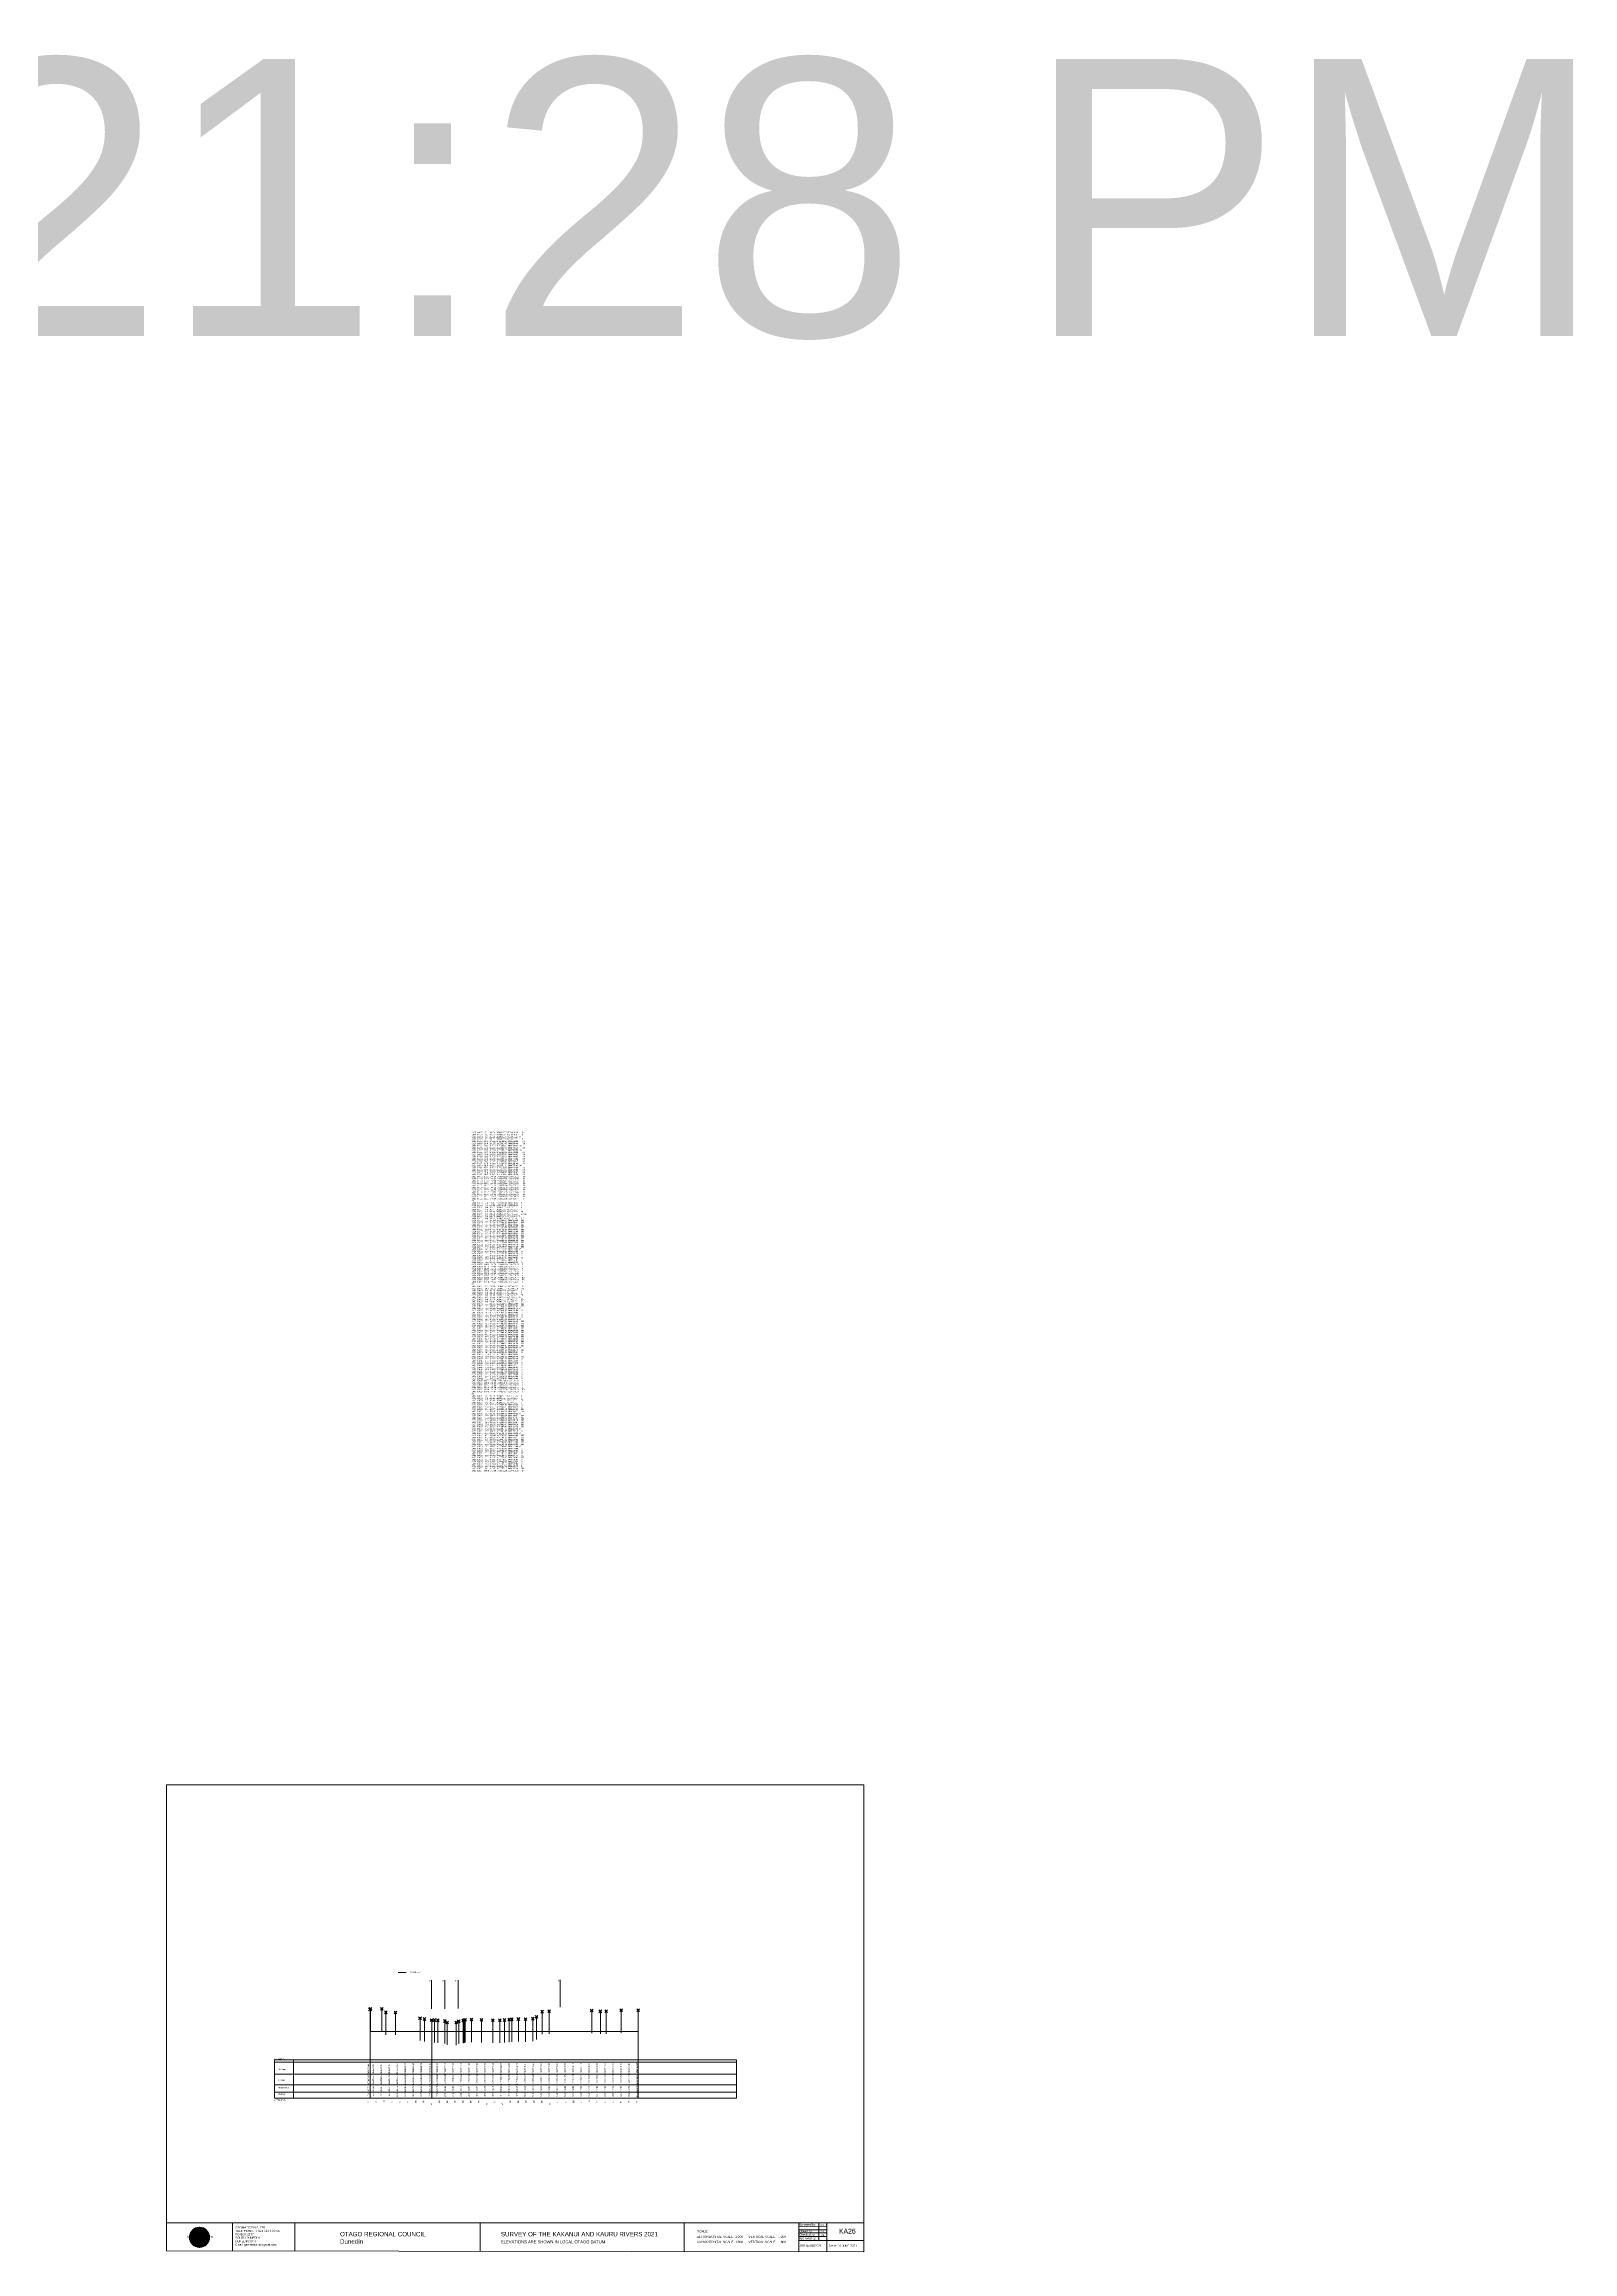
# Model space of a CAD drawing. Header units: millimetres. Extents: x -5342268 to 3537477, y -592557 to 852398.
# Drawn here: x -617830 to -66032, y 55742 to 852398 of the extents above; entities that cross this region are included whole.
import ezdxf

# ---------------------------------------------------------------- set-up
doc = ezdxf.new("R2010")
doc.units = ezdxf.units.MM
doc.header["$PDMODE"] = 35
doc.header["$PDSIZE"] = 500
doc.layers.get('0').update_dxf_attribs({"lineweight": 0})
doc.layers.add('geo', color=7, linetype='Continuous', lineweight=0)
doc.styles.get("Standard").update_dxf_attribs({"font": 'arial.ttf'})

# ---------------------------------------------------------------- blocks, each defined once
blk = doc.blocks.new('Geomatics_Circle_SPT')
at = {"layer": 'geo', "color": 2, "linetype": 'Continuous', "lineweight": 0}
for p, q in [((0, 25.2), (-25.2, 0)), ((-24.7, 4.9), (-4.9, 24.7)), ((-24.7, -4.9), (4.9, 24.7)), ((4.9, -24.7), (-24.7, 4.9)), ((-24.7, 0), (0, -24.7)), ((-9.7, 23.3), (-23.3, 9.6)), ((9.7, 23.3), (-23.3, -9.7)), ((-23.3, 9.7), (9.7, -23.3)), ((-21, 14), (-14, 21)), ((-21, -14), (14, 21)), ((14, -21), (-21, 14)), ((0, 0), (-17.8, 17.8)), ((0, 0), (-17.8, -17.8)), ((-14, 21), (21, -14)), ((21, 14), (-14, -21)), ((23.3, -9.7), (-9.7, 23.3)), ((-9.7, -23.3), (23.3, 9.7)), ((-4.9, 24.7), (24.7, -4.9)), ((24.7, 4.9), (-4.9, -24.7)), ((25.2, 0), (0, 25.2)), ((0, 0), (17.8, 17.8)), ((0, 0), (17.8, -17.8)), ((0, -24.8), (25.2, 0)), ((4.9, 24.7), (24.7, 4.9)), ((23.3, 9.7), (9.7, 23.3)), ((14, 21), (21, 14)), ((17.8, 18.1), (17.8, 18.1)), ((-4.9, -24.7), (-24.7, -4.9)), ((-23.3, -9.7), (-9.7, -23.3)), ((-14, -21), (-21, -14)), ((-17.8, -17.8), (-17.8, -17.8)), ((24.7, -4.9), (4.9, -24.7)), ((4.9, -24.7), (4.9, -24.7)), ((9.7, -23.3), (23.3, -9.7)), ((21, -14), (14, -21)), ((18.1, -17.8), (18.1, -17.8))]:
    blk.add_line(p, q, dxfattribs=at)
at = {"layer": 'geo', "color": 1, "linetype": 'Continuous', "lineweight": 0}
for p, q in [((-25.2, 0), (9.7, 23.3)), ((-25.2, 0), (-9.6, 23.3)), ((-25.2, 0), (23.3, 9.7)), ((-25.2, 0), (-23.3, 9.7)), ((-23.3, -9.7), (-25.2, 0)), ((-9.6, -23.3), (-25.2, 0)), ((9.7, -23.3), (-25.2, 0)), ((-4.9, 24.8), (-24.7, -4.9)), ((4.9, 24.7), (-24.7, 4.9)), ((14, 21), (-24.7, -4.9)), ((-14, 21), (-24.7, 4.9)), ((21, 14), (-24.7, 4.9)), ((-21, 14), (-24.7, -4.9)), ((0, 0), (-24.7, 4.9)), ((-24.7, 4.9), (-21, -14)), ((-24.7, 4.9), (-4.9, -24.7)), ((-24.7, 4.9), (14, -21)), ((-24.7, 4.9), (-24.7, 4.9)), ((0, 0), (-24.7, -4.9)), ((-23.3, 9.7), (0, 25.2)), ((-23.3, -9.6), (0, 25.2)), ((-23.3, -9.6), (17.8, 17.8)), ((-23.3, 9.7), (-17.8, 17.9)), ((-23.3, -9.6), (-17.8, 17.9)), ((-23.3, 9.7), (17.8, 17.8)), ((-17.8, -17.8), (-23.3, 9.7)), ((0, -25.2), (-23.3, 9.7)), ((-23.3, 9.7), (17.8, -17.8)), ((-23.3, 9.7), (25.2, 0)), ((-23.3, 9.4), (-23.3, 9.4)), ((-23.3, -9.7), (25.2, 0)), ((4.9, 24.8), (-21, -14)), ((-4.9, 24.7), (-21, 14)), ((14, 21), (-21, 14)), ((-14, 21), (-21, -14)), ((0, 0), (-21, 14)), ((-21, 14), (-14, -21)), ((-21, 14), (4.9, -24.7)), ((-21, 14), (-21, 14)), ((24.7, 4.9), (-21, 14)), ((0, 0), (-21, -14)), ((-17.9, 17.6), (-17.9, 17.6)), ((-17.8, 17.8), (9.7, 23.3)), ((-17.8, 17.8), (-9.6, 23.3)), ((-17.8, -17.8), (9.7, 23.3)), ((-17.8, -17.8), (-9.7, 23.3)), ((-9.7, -23.3), (-17.8, 17.8)), ((-17.8, 17.8), (9.7, -23.3)), ((-17.8, 17.8), (23.3, -9.6)), ((-17.8, 17.8), (23.3, 9.7)), ((-17.8, -17.8), (23.3, 9.7)), ((4.9, 24.7), (-14, 21)), ((-4.9, 24.7), (-14, -20.9)), ((0, 0), (-14, 21)), ((-14, 21), (-4.9, -24.7)), ((-14, 21), (-14, 21)), ((24.7, -4.9), (-14, 21)), ((21, 14), (-14, 21)), ((-14, -21), (24.7, 4.9)), ((0, 0), (-14, -21)), ((-9.8, 23.1), (-9.8, 23.1)), ((-9.7, 23.3), (0, 25.2)), ((-9.7, 23.3), (0, -25.2)), ((-9.7, -23.3), (0, 25.2)), ((-9.6, 23.3), (17.8, -17.8)), ((-9.6, 23.3), (25.2, 0)), ((-9.6, 23.3), (17.8, 17.8)), ((-9.6, -23.3), (17.8, 17.9)), ((25.2, 0), (-9.6, -23.3)), ((0, 0), (-4.9, 24.7)), ((-4.9, 24.7), (-4.9, 24.7)), ((21, -14), (-4.9, 24.7)), ((24.8, 4.9), (-4.9, 24.7)), ((14, 21), (-4.9, 24.7)), ((-4.9, -24.7), (21, 14)), ((0, 0), (-4.9, -24.7)), ((-0.2, 25.1), (-0.2, 25.1)), ((0, 25.2), (9.7, -23.3)), ((0, 25.2), (23.3, -9.7)), ((0, 25.2), (23.3, 9.7)), ((0, 25.2), (9.7, 23.3)), ((0, 0), (4.9, 24.7)), ((0, -25.2), (9.7, 23.3)), ((0, 0), (14, 21)), ((0, 0), (21, 14)), ((23.3, 9.7), (0, -25.2)), ((0, 0), (24.8, 4.9)), ((0, 0), (4.9, -24.7)), ((0, 0), (14, -21)), ((0, 0), (21, -14)), ((0, 0), (24.8, -4.9)), ((21, 14), (4.9, 24.8)), ((14, -21), (4.9, 24.7)), ((24.7, -4.9), (4.9, 24.7)), ((4.9, 24.7), (4.9, 24.7)), ((4.9, -24.7), (14, 21)), ((4.9, -24.7), (24.7, 4.9)), ((9.4, 23.3), (9.4, 23.3)), ((9.7, 23.3), (17.8, -17.8)), ((9.7, 23.3), (25.2, 0)), ((9.7, 23.3), (17.8, 17.9)), ((17.8, 17.8), (9.7, -23.3)), ((25.2, 0), (9.7, -23.3)), ((21, -14), (14, 21)), ((24.7, 4.9), (14, 21)), ((14, 21), (14, 21)), ((14, -21), (21, 14)), ((17.6, 17.9), (17.6, 17.9)), ((17.8, 17.8), (23.3, -9.7)), ((17.8, 17.8), (23.3, 9.7)), ((23.3, 9.7), (17.8, -17.8)), ((24.7, -4.9), (21, 14)), ((21, 14), (21, 14)), ((21, -14), (24.7, 4.9)), ((23.1, 9.8), (23.1, 9.8)), ((23.3, 9.7), (25.2, 0)), ((25.2, 0), (23.3, -9.6)), ((24.7, 4.9), (24.7, 4.9)), ((25.1, 0.2), (25.1, 0.2)), ((-25.2, 0), (23.3, -9.7)), ((-25.1, -0.2), (-25.1, -0.2)), ((-24.7, -4.9), (-24.7, -4.9)), ((-24.7, -4.9), (-14, -21)), ((-24.7, -4.9), (4.9, -24.7)), ((-24.7, -4.9), (21, -14)), ((-17.8, -17.8), (-23.3, -9.7)), ((0, -25.2), (-23.3, -9.6)), ((17.8, -17.8), (-23.3, -9.6)), ((-23.1, -9.8), (-23.1, -9.8)), ((-21, -14), (24.7, -4.9)), ((-21, -14), (-21, -14)), ((-21, -14), (-4.9, -24.7)), ((-21, -14), (14, -21)), ((23.3, -9.7), (-17.8, -17.8)), ((-9.6, -23.3), (-17.8, -17.8)), ((9.7, -23.3), (-17.8, -17.8)), ((-17.6, -17.9), (-17.6, -17.9)), ((-14, -21), (21, -14)), ((-14, -21), (-14, -21)), ((-14, -21), (4.9, -24.7)), ((17.8, -17.8), (-9.7, -23.3)), ((0, -25.2), (-9.7, -23.3)), ((-9.4, -23.3), (-9.4, -23.3)), ((-4.9, -24.7), (24.7, -4.9)), ((-4.9, -24.7), (14, -21)), ((-4.9, -24.7), (-4.9, -24.7)), ((23.3, -9.6), (0, -25.2)), ((9.7, -23.3), (0, -25.2)), ((0.2, -25.1), (0.2, -25.1)), ((4.9, -24.7), (21, -14)), ((4.9, -24.7), (4.9, -24.7)), ((17.8, -17.8), (9.7, -23.3)), ((9.8, -23.1), (9.8, -23.1)), ((14, -21), (24.7, -4.9)), ((14, -21), (14, -21)), ((23.3, -9.6), (17.8, -17.8)), ((17.9, -17.6), (17.9, -17.6)), ((21, -14), (21, -14)), ((23.3, -9.4), (23.3, -9.4)), ((24.7, -4.9), (24.7, -4.9))]:
    blk.add_line(p, q, dxfattribs=at)
at = {"layer": 'geo', "color": 114, "linetype": 'Continuous', "lineweight": 0}
for p, q in [((17.9, 17.8), (-25.2, 0)), ((-24.7, 4.9), (14, 21)), ((-24.7, -4.9), (21, 14)), ((-14, -21), (-24.7, 4.9)), ((9.7, 23.3), (-23.3, 9.7)), ((0, 0), (-23.3, 9.7)), ((-23.3, 9.7), (-9.7, -23.3)), ((0, 0), (-23.3, -9.7)), ((-4.9, -24.7), (-21, 14)), ((-20.9, 14), (4.9, 24.7)), ((24.8, 4.9), (-20.9, -14)), ((0, 25.2), (-17.8, 17.8)), ((-17.8, 17.8), (0, -25.2)), ((-14, 21), (-4.9, 24.7)), ((4.9, -24.7), (-14, 21)), ((0, 0), (-9.7, 23.3)), ((0, 0), (-9.7, -23.3)), ((-4.9, 24.7), (14, -21)), ((17.8, -17.8), (0, 25.2)), ((0, 0), (9.7, 23.3)), ((0, 0), (23.3, 9.7)), ((0, 0), (9.7, -23.3)), ((0, 0), (23.3, -9.7)), ((4.9, 24.7), (21, -14)), ((23.3, -9.7), (9.7, 23.3)), ((14, 21), (24.7, -4.9)), ((25.2, 0), (17.8, 17.8)), ((21, 14), (24.7, 4.9)), ((-25.2, 0), (-17.8, -17.8)), ((-21, -14), (-24.7, -4.9)), ((-17.8, -17.8), (25.2, 0)), ((24.8, -4.9), (-14, -21)), ((-9.6, -23.3), (23.3, -9.7)), ((21, -14), (-4.9, -24.8)), ((0, -25.2), (17.9, -17.8)), ((14, -21), (4.9, -24.8))]:
    blk.add_line(p, q, dxfattribs=at)
at = {"layer": 'geo', "color": 250, "linetype": 'Continuous', "lineweight": 0}
for p, q in [((0, 0), (-25.2, 0)), ((24.7, 4.9), (-24.7, 4.9)), ((-24.7, 4.9), (-24.7, -4.9)), ((-23.3, 9.7), (23.3, 9.7)), ((-23.3, 9.7), (-23.3, 9.7)), ((-23.3, -9.7), (-23.3, 9.7)), ((21, 14), (-21, 14)), ((-21, 14), (-21, -14)), ((-17.8, 17.8), (17.8, 17.8)), ((-17.8, -17.8), (-17.8, 17.8)), ((-14, 21), (-14, 21)), ((14, 21), (-14, 21)), ((-14, 20.9), (-14, -21)), ((-9.7, 23.3), (9.7, 23.3)), ((-9.7, -23.3), (-9.7, 23.3)), ((-4.9, 24.7), (4.9, 24.7)), ((-4.9, 24.7), (-4.9, -24.7)), ((0, 0), (0, 25.2)), ((0, 0), (0, -25.2)), ((0, 0), (25.2, 0)), ((4.9, 24.7), (4.9, -24.7)), ((9.7, -23.3), (9.7, 23.3)), ((14, 21), (14, -21)), ((17.8, -17.8), (17.8, 17.8)), ((21, 14), (21, 14)), ((21, -14), (21, 14)), ((23.3, 9.7), (23.3, -9.7)), ((24.7, 4.9), (24.7, 4.9)), ((24.7, -4.9), (24.7, 4.9)), ((-24.7, -4.9), (24.7, -4.9)), ((23.3, -9.7), (-23.3, -9.7)), ((-21, -14), (21, -14)), ((17.8, -17.8), (-17.8, -17.8)), ((-14, -21), (14, -21)), ((9.7, -23.3), (-9.7, -23.3)), ((-4.9, -24.7), (4.9, -24.7))]:
    blk.add_line(p, q, dxfattribs=at)
blk = doc.blocks.new('GeomaticsNZ TITLE BLOCK')
at = {"color": 7, "linetype": 'Continuous', "lineweight": 0}
for p, q in [((0, 94.9), (0, 1579.2)), ((0, 1579.2), (2363.4, 1579.2)), ((2363.4, 1579.2), (2364, 94.9)), ((2364, 94.9), (0, 94.9)), ((0, 94.9), (0, 0)), ((15.9, 94.9), (2364, 94.9)), ((224.3, 95.2), (224.3, -0.3)), ((2364, 94.9), (382.6, 94.9)), ((435.8, 95.2), (435.8, -0.7)), ((1063.4, 94.9), (1063.4, -2.4)), ((1755.4, 94.9), (1755.4, -2.6)), ((2143.9, 94.9), (2143.7, -3)), ((2143.9, 81.9), (2238.6, 81.7)), ((2211.5, 94.9), (2211.5, 36.1)), ((2238.6, 94.8), (2238.6, -3.2)), ((2364, -3.5), (2364, 94.9)), ((0, 0), (2364, -3.5)), ((2143.6, 60.4), (2238.6, 60.4)), ((2143.8, 48.6), (2238.6, 48.6)), ((2143.8, 35.4), (2364, 35.3)), ((2143.9, 71), (2238.6, 71))]:
    blk.add_line(p, q, dxfattribs=at)
at = {"color": 7, "linetype": 'Continuous', "lineweight": 0, "xscale": 1.36, "yscale": 1.36, "zscale": 1.36}
blk.add_blockref('Geomatics_Circle_SPT', (112.4, 45.7), dxfattribs=at)
at = {"color": 7, "linetype": 'Continuous', "lineweight": 0}
for s, p in [('PK&RR', (2213.2, 84.8)), ('ST', (2220.3, 63.6)), ('PK', (2220.4, 50.6))]:
    blk.add_text(s, height=5, dxfattribs=at).set_placement(p)
at = {"color": 7, "linetype": 'Continuous', "lineweight": 0, "attachment_point": 1}
for s, width, heights, insert, char_height in [('{\\C256;GEOMATICS N.Z. LTD                   \\PTELEPHONE:  M 021 023 6 00 55;\\PPO BOX 2177\\PSOUTH DUNEDIN\\PDUNEDIN 9044\\PEmail: geomaticsnz@gmail.com}', 3535.727, [94.7], (234, 82.7), 7), ('{\\C256;Surveyed by:}', 3535.727, [0], (2144.7, 92.4), 7), ('{\\C256;Geomatics N.Z. LTD                   }', 125.079, [15.8], (68.8, 49.9), 7), ('{\\C256;OTAGO REGIONAL COUNCIL\\PDunedin}', 3535.727, [0], (588.6, 64), 15), ('{\\C256;SURVEY OF THE KAKANUI AND KAURU RIVERS 2021}', 3535.727, [0], (1133.8, 64), 15), ('{\\C256;ELEVATIONS ARE SHOWN IN LOCAL OTAGO DATUM}', 3535.727, [0], (1134.1, 35.4), 10), ('{\\C256;Approved by:}', 3535.727, [0], (2144.7, 45.9), 7), ('{\\C256;Checked by:}', 3535.727, [0], (2144.7, 58.6), 7), ('{\\C256;JOB No 0032021}', 3535.727, [0], (2145.3, 20.8), 7), ('{\\C256;Drawn by:}', 3535.727, [0], (2145.8, 70.4), 7), ('{\\C256;Drawn:16-JUNE-2021}', 3535.727, [0], (2244.7, 20.7), 7)]:
    blk.add_mtext_dynamic_manual_height_columns(s, width=width, gutter_width=159, heights=heights, dxfattribs=dict(at, insert=insert, char_height=char_height))
blk = doc.blocks.new('A$Cb97534b7')
at = {"color": 5, "linetype": 'Continuous', "lineweight": 0}
blk.add_text('Monday, 2 August 2021 2:21:28 PM', height=100000, dxfattribs=at).set_placement((0, 29400))

msp = doc.modelspace()

# ---------------------------------------------------------------- linework, layer by layer
at = {"color": 1, "lineweight": 0}
msp.add_line((-490009, 156500), (-487103, 156500), dxfattribs=at)
at = {"color": 7, "lineweight": 0}
for p, q in [((-478064, 143410), (-478064, 153769)), ((-473225, 143414), (-473225, 153766)), ((-468361, 143556), (-468361, 153766)), ((-431563, 143988), (-431563, 153901)), ((-534709, 125000), (-534709, 124453)), ((-527806, 125000), (-527806, 111176)), ((-367944, 125000), (-367944, 111176))]:
    msp.add_line(p, q, dxfattribs=at)
for p, q in [((-500023, 143437), (-500023, 135295)), ((-495928, 143407), (-495928, 135265)), ((-500200, 143247), (-500200, 111176)), ((-494455, 142167), (-494455, 134025)), ((-491016, 142137), (-491016, 133995)), ((-482151, 140106), (-482151, 131964)), ((-480550, 139756), (-480550, 131614)), ((-476929, 139396), (-476929, 131254)), ((-475740, 139276), (-475740, 131134)), ((-473166, 139056), (-473166, 130914)), ((-472324, 138536), (-472324, 130394)), ((-469096, 138466), (-469096, 130324)), ((-468196, 138916), (-468196, 130774)), ((-466539, 139216), (-466539, 131074)), ((-466234, 139346), (-466234, 131204)), ((-465872, 139446), (-465872, 131304)), ((-463540, 139596), (-463540, 131454)), ((-459983, 139436), (-459983, 131294)), ((-455881, 139366), (-455881, 131224)), ((-453307, 139336), (-453307, 131194)), ((-451663, 139416), (-451663, 131274)), ((-449968, 139546), (-449968, 131404)), ((-448977, 139646), (-448977, 131504)), ((-446663, 139766), (-446663, 131624)), ((-444047, 139686), (-444047, 131544)), ((-441439, 139876), (-441439, 131734)), ((-440104, 140546), (-440104, 132404)), ((-438072, 142416), (-438072, 134274)), ((-435550, 142596), (-435550, 134454)), ((-420182, 142795), (-420182, 134653)), ((-417065, 142535), (-417065, 134393)), ((-414958, 142615), (-414958, 134473)), ((-409542, 142945), (-409542, 134803)), ((-403382, 142955), (-403382, 111176)), ((-500200, 135295), (-403382, 135295))]:
    msp.add_line(p, q)
at = {"lineweight": 0}
for p, q in [((-534709, 125000), (-367944, 125000)), ((-534709, 124154), (-367944, 124154)), ((-534709, 119828), (-367944, 119828)), ((-534709, 115970), (-367944, 115970)), ((-534709, 113366), (-367944, 113366)), ((-534709, 111176), (-367944, 111176))]:
    msp.add_line(p, q, dxfattribs=at)
at = {"color": 7, "lineweight": 0, "transparency": 33554687}
msp.add_line((-534709, 124453), (-534709, 111303), dxfattribs=at)
msp.add_lwpolyline([(-477943, 139356), (-477943, 111176)])
for p in [(-500200, 143247), (-500023, 143437), (-495928, 143407), (-409542, 142945), (-403382, 142955), (-494455, 142167), (-491016, 142137), (-482151, 140106), (-480550, 139756), (-477943, 139356), (-476929, 139396), (-475740, 139276), (-473166, 139056), (-472324, 138536), (-469096, 138466), (-468196, 138916), (-466539, 139216), (-466234, 139346), (-465872, 139446), (-463540, 139596), (-459983, 139436), (-455881, 139366), (-453307, 139336), (-451663, 139416), (-449968, 139546), (-448977, 139646), (-446663, 139766), (-444047, 139686), (-441439, 139876), (-440104, 140546), (-438072, 142416), (-435550, 142596), (-420182, 142795), (-417065, 142535), (-414958, 142615)]:
    msp.add_point(p)

# ---------------------------------------------------------------- block references
msp.add_blockref('A$Cb97534b7', (-2283220, 717675))
at = {"color": 7, "lineweight": 0, "xscale": 106.5053773992074, "yscale": 106.5053773992074, "zscale": 106.5053773992074}
msp.add_blockref('GeomaticsNZ TITLE BLOCK', (-573718, 56120), dxfattribs=at)

# ---------------------------------------------------------------- texts
at = {"color": 40, "true_color": 0xf8d731}
for s, p in [('KA23  14079    3.1   146.04  1428364.67  5004814.84        SH', (-463605, 459424)), ('KA23  14080    3.5   146.13  1428364.67  5004814.48        SH', (-463605, 458628)), ('KA23  14081    6.6   142.20  1428364.06  5004811.42   W', (-463605, 457837)), ('KA23  14082    7.1   142.04  1428363.60  5004811.01        SH', (-463605, 457041)), ('KA23  14083   12.0   141.65  1428362.50  5004806.22        SH', (-463605, 456244)), ('KA23  14084   14.8   141.53  1428361.93  5004803.48        SH', (-463605, 455448)), ('KA23  14085   20.2   142.13  1428360.55  5004798.27   W', (-463605, 454657)), ('KA23  14086   22.0   142.65  1428360.29  5004796.43        SH', (-463605, 453861)), ('KA23  14087   25.0   142.54  1428359.46  5004793.56   W', (-463605, 453070)), ('KA23  14088   29.3   142.33  1428358.86  5004789.29        SH', (-463605, 452274)), ('KA23  14089   33.9   142.32  1428357.56  5004784.92        SH', (-463605, 451477)), ('KA23  14090   38.5   142.33  1428356.56  5004780.37        SH', (-463605, 450681)), ('KA23  14091   44.1   142.36  1428355.42  5004774.94        SH', (-463605, 449884)), ('KA23  14092   50.7   142.36  1428354.08  5004768.47        SH', (-463605, 449088)), ('KA23  14093   57.8   142.55  1428352.36  5004761.59        SH', (-463605, 448291)), ('KA23  14094   61.8   142.71  1428351.31  5004757.66   W', (-463605, 447501)), ('KA23  14095   72.4   143.10  1428348.86  5004747.34        SH', (-463605, 446704)), ('KA23  14096   80.9   143.55  1428347.09  5004739.08        SH', (-463605, 445908)), ('KA23  14097   91.6   143.67  1428344.57  5004728.62        SH', (-463605, 445111)), ('KA23  14098   95.1   144.21  1428343.87  5004725.24        SH', (-463605, 444315)), ('KA23  14099  102.5   144.28  1428341.69  5004718.12        SH', (-463605, 443518)), ('KA23  14100  117.4   146.31  1428337.01  5004703.95        SH', (-463605, 442722)), ('KA23  14101  117.8   142.80  1428339.17  5004703.02        SH', (-463605, 441925)), ('KA23  14102  129.0   143.98  1428330.83  5004693.56        SH', (-463605, 441129)), ('KA23  14103  141.5   144.41  1428330.06  5004680.84        SH', (-463605, 440332)), ('KA23  14104  150.5   144.25  1428331.93  5004671.16        SH', (-463605, 439536)), ('KA23  14105  155.9   143.76  1428333.35  5004665.27        SH', (-463605, 438739)), ('KA23  14106  163.3   143.51  1428327.75  5004658.98        SH', (-463605, 437942)), ('31', (-463584, 434769)), ('KA23  14107  167.6   143.45  1428325.76  5004654.98        SH', (-463605, 437146)), ('KA23  14108  176.2   143.47  1428326.25  5004646.03        SH', (-463605, 436349)), ('KA23  14109  183.9   145.99  1428323.81  5004638.77        F', (-463605, 435559)), ('KA24  13120    -7.4  146.24  1428509.08  5004726.38      V', (-463605, 433978)), ('KA24  13119    -3.2  143.36  1428504.91  5004722.23      V', (-463605, 433188)), ('KA24  13118     0.9  143.84  1428506.35  5004718.53      V', (-463605, 432397)), ('KA24  13117     4.9  143.77  1428503.80  5004715.37      V', (-463605, 431607)), ('KA24  13116     7.7  142.95  1428502.23  5004713.09      TB', (-463605, 430817)), ('KA24  13114     8.0  141.29  1428501.86  5004712.93      BD/BB', (-463605, 430020)), ('KA24  13115     8.1  142.00  1428502.08  5004712.68  W', (-463605, 429230)), ('KA24  13113     8.6  141.02  1428501.46  5004712.43      BD', (-463605, 428439)), ('KA24  13112    10.3  141.04  1428500.68  5004710.90      BD', (-463605, 427649)), ('KA24  13111    13.1  141.82  1428498.95  5004708.71      BD', (-463605, 426859)), ('KA24  13110    18.1  141.85  1428496.31  5004704.52      BD', (-463605, 426068)), ('KA24  13109    24.1  141.63  1428492.89  5004699.52      BD', (-463605, 425278)), ('KA24  13108    28.4  141.57  1428490.38  5004696.00      BD', (-463605, 424487)), ('KA24  13107    33.3  141.67  1428487.59  5004692.08      BD', (-463605, 423697)), ('KA24  13106    36.2  141.71  1428486.04  5004689.57      BD', (-463605, 422907)), ('KA24  13105    39.6  141.66  1428484.01  5004686.82      BD', (-463605, 422116)), ('KA24  13104    44.6  141.62  1428481.20  5004682.74      BD', (-463605, 421326)), ('KA24  13103    46.5  141.71  1428480.13  5004681.08      BD', (-463605, 420535)), ('KA24  13102    50.2  141.79  1428477.84  5004678.26      BD', (-463605, 419745)), ('KA24  13101    53.5  141.87  1428476.05  5004675.48      BD', (-463605, 418955)), ('KA24  13100    57.5  142.01  1428473.66  5004672.18      BD', (-463605, 418164)), ('KA24  13099    59.1  142.09  1428472.62  5004670.96  W', (-463605, 417374)), ('KA24  13098    60.2  142.18  1428472.08  5004670.02      S', (-463605, 416577)), ('KA24  13097    63.5  142.23  1428470.37  5004667.23      S', (-463605, 415781)), ('KA24  13096    72.9  142.43  1428465.18  5004659.34      S', (-463605, 414984)), ('KA24  13095    78.5  142.41  1428461.71  5004655.03      S', (-463605, 414188)), ('KA24  13094    87.3  142.27  1428456.55  5004647.81      S', (-463605, 413391)), ('KA24  13093    98.8  141.90  1428450.17  5004638.29      S', (-463605, 412595)), ('KA24  13092   106.1  141.73  1428446.69  5004631.81      S', (-463605, 411798)), ('KA24  13091   111.1  142.11  1428443.85  5004627.74      V', (-463605, 411008)), ('KA24  13090   114.7  142.43  1428441.83  5004624.74      V', (-463605, 410217)), ('KA24  13089   119.6  142.85  1428439.17  5004620.55      V', (-463605, 409427)), ('KA24  13088   123.1  142.98  1428436.13  5004618.40      V', (-463605, 408637)), ('KA24  13087   125.7  142.74  1428434.24  5004616.62      V', (-463605, 407846)), ('KA24  13086   139.3  144.29  1428427.41  5004604.77      BB', (-463605, 407056)), ('KA24  13085   143.2  145.72  1428425.18  5004601.53      TB', (-463605, 406265)), ('37', (-463584, 404685)), ('KA24  13084   145.8  145.87  1428423.65  5004599.52      F', (-463605, 405475)), ('KA25  13083   -24.3  143.95  1428631.77  5004653.83      TB', (-463605, 403894)), ('KA25  13082   -20.3  142.10  1428630.17  5004650.14      BB', (-463605, 403104)), ('KA25  13081     0.7  141.66  1428619.52  5004632.15      V', (-463605, 402313)), ('KA25  13080     3.8  141.38  1428617.73  5004629.52      V', (-463605, 401523)), ('KA25  13078     5.3  141.45  1428617.16  5004628.07      TB', (-463605, 400733)), ('KA25  13077     6.3  140.58  1428616.70  5004627.18  W', (-463605, 399942)), ('KA25  13079     6.8  140.06  1428616.19  5004626.95      BB', (-463605, 399152)), ('KA25  13076     8.8  139.44  1428615.28  5004625.11      BD', (-463605, 398361)), ('KA25  13075    10.1  139.61  1428614.53  5004624.09      BD', (-463605, 397571)), ('KA25  13074    12.0  139.88  1428613.28  5004622.62      BD', (-463605, 396781)), ('KA25  13073    12.6  140.62  1428613.43  5004621.79  W', (-463605, 395990)), ('KA25  13072    12.9  140.78  1428613.33  5004621.50      S', (-463605, 395194)), ('KA25  13071    14.0  141.19  1428612.78  5004620.66      S', (-463605, 394397)), ('KA25  13070    18.9  141.14  1428610.60  5004616.25      S', (-463605, 393601)), ('KA25  13069    24.4  140.93  1428608.37  5004611.17      S', (-463605, 392804)), ('KA25  13068    26.0  140.89  1428607.66  5004609.76  W', (-463605, 392014)), ('KA25  13067    27.0  140.77  1428606.59  5004609.15      BD', (-463605, 391223)), ('KA25  13066    29.0  140.80  1428605.89  5004607.27      BD', (-463605, 390433)), ('KA25  13065    34.6  140.33  1428603.47  5004602.21      BD', (-463605, 389643)), ('KA25  13064    38.3  140.48  1428600.97  5004599.31      BD', (-463605, 388852)), ('KA25  13063    42.1  140.51  1428599.30  5004595.92      BD', (-463605, 388062)), ('KA25  13062    43.6  140.21  1428599.15  5004594.35      BD', (-463605, 387271)), ('KA25  13061    44.9  140.23  1428598.32  5004593.26      BD', (-463605, 386481)), ('KA25  13060    47.3  140.31  1428597.29  5004591.08      BD', (-463605, 385691)), ('KA25  13059    49.3  140.45  1428596.20  5004589.39      BD', (-463605, 384900)), ('KA25  13058    50.3  140.44  1428595.49  5004588.69      BD', (-463605, 384110)), ('KA25  13057    52.0  140.41  1428594.55  5004587.28      BD', (-463605, 383319)), ('KA25  13056    52.6  140.48  1428594.50  5004586.55      BD', (-463605, 382529)), ('KA25  13055    53.2  140.60  1428594.33  5004586.02  W', (-463605, 381739)), ('KA25  13054    54.0  140.69  1428593.74  5004585.45      BB', (-463605, 380948)), ('KA25  13053    54.6  140.94  1428593.19  5004585.01      S', (-463605, 380152)), ('KA25  13052    55.4  141.51  1428592.57  5004584.50      S', (-463605, 379355)), ('KA25  13051    56.4  142.66  1428592.32  5004583.49      TB', (-463605, 378565)), ('KA25  13050    58.0  142.70  1428591.40  5004582.19      S', (-463605, 377768)), ('KA25  13049    62.0  142.83  1428590.20  5004578.22      S', (-463605, 376972)), ('KA25  13048    65.8  142.95  1428588.65  5004574.75      V', (-463605, 376181)), ('KA25  13047    68.9  143.15  1428585.98  5004572.71      V', (-463605, 375391)), ('KA25  13046    73.4  143.11  1428583.95  5004568.63      V', (-463605, 374601)), ('KA25  13045    77.4  143.07  1428582.04  5004565.18      V', (-463605, 373810)), ('KA25  13044    81.8  142.86  1428581.23  5004560.64      V', (-463605, 373020)), ('KA25  13043    83.6  142.69  1428580.51  5004558.88      V', (-463605, 372229)), ('KA25  13042    89.2  142.75  1428576.23  5004554.86      V', (-463605, 371439)), ('KA25  13041    95.1  142.23  1428574.59  5004549.06      V', (-463605, 370649)), ('KA25  13040   101.4  142.09  1428571.13  5004543.73      V', (-463605, 369858)), ('KA25  13039   106.6  141.82  1428568.71  5004539.15      V', (-463605, 369068)), ('KA25  13038   110.4  141.66  1428566.63  5004535.97      V', (-463605, 368278)), ('KA25  13037   111.9  141.35  1428565.66  5004534.77      V', (-463605, 367487)), ('KA25  13035   115.9  141.49  1428565.06  5004530.60      BB', (-463605, 366697)), ('49', (-463565, 365116)), ('KA25  13036   122.3  144.64  1428561.37  5004525.31      TB', (-463605, 365906)), ('KA26  13033     3.4  143.25  1428832.87  5004478.94      V', (-463605, 364326)), ('KA26  13032     3.6  143.44  1428827.67  5004474.33      V', (-463605, 363535)), ('KA26  13031     7.7  143.41  1428824.06  5004472.21      TB', (-463605, 362745)), ('KA26  13030     9.2  142.17  1428823.32  5004470.81      V', (-463605, 361954)), ('KA26  13034    12.6  142.14  1428820.10  5004469.30      V', (-463605, 361164)), ('KA26  13029    21.5  140.11  1428813.21  5004463.72      V', (-463605, 360374)), ('KA26  13028    23.1  139.76  1428812.44  5004462.13      BB', (-463605, 359583)), ('KA26  13027    25.7  139.36  1428810.23  5004460.71      SH', (-463605, 358787)), ('KA26  13026    26.7  139.40  1428809.37  5004460.16  W', (-463605, 357996)), ('KA26  13025    27.9  139.28  1428808.53  5004459.31      BD', (-463605, 357206)), ('KA26  13024    30.4  139.06  1428806.35  5004457.91      BD', (-463605, 356415)), ('KA26  13023    31.3  138.54  1428805.64  5004457.45      BD', (-463605, 355625)), ('KA26  13022    34.5  138.47  1428803.63  5004454.81      BD', (-463605, 354835)), ('KA26  13021    35.4  138.92  1428802.90  5004454.28      BD', (-463605, 354044)), ('KA26  13020    37.1  139.22  1428802.00  5004452.78      BD', (-463605, 353254)), ('KA26  13019    37.4  139.35  1428801.77  5004452.58  W', (-463605, 352464)), ('KA26  13018    37.7  139.45  1428801.37  5004452.49      S', (-463605, 351667)), ('KA26  13017    40.1  139.60  1428799.73  5004450.82  W', (-463605, 350877)), ('KA26  13016    43.6  139.44  1428796.56  5004449.06      BD', (-463605, 350086)), ('KA26  13015    47.7  139.37  1428793.18  5004446.71      BD', (-463605, 349296)), ('KA26  13014    50.3  139.34  1428791.22  5004445.04      BD', (-463605, 348505)), ('KA26  13013    51.9  139.42  1428789.98  5004443.96      BD', (-463605, 347715)), ('KA26  13012    53.6  139.55  1428788.74  5004442.80      BD', (-463605, 346925)), ('KA26  13011    54.6  139.65  1428788.05  5004442.08  W', (-463605, 346134)), ('KA26  13010    56.9  139.77  1428785.95  5004440.99      S', (-463605, 345338)), ('KA26  13009    59.6  139.69  1428784.15  5004439.06      S', (-463605, 344541)), ('KA26  13003    62.2  139.88  1428781.40  5004438.31      BB', (-463605, 343751)), ('KA26  13002    63.5  140.55  1428780.41  5004437.41      S', (-463605, 342954)), ('KA26  13000    65.5  142.42  1428778.92  5004436.02      TB', (-463605, 342164)), ('KA26  13001    68.1  142.60  1428776.51  5004435.00      V', (-463605, 341373)), ('KA26  13008    83.4  142.80  1428764.97  5004424.82      V', (-463605, 340583)), ('KA26  13007    86.5  142.54  1428762.49  5004422.93      V', (-463605, 339793)), ('KA26  13006    88.7  142.62  1428761.52  5004420.78      F', (-463605, 339002)), ('KA26  13005    94.1  142.95  1428757.46  5004417.19      SH', (-463605, 338206)), ('KA26  13004   100.2  142.96  1428752.61  5004413.39      SH', (-463605, 337409))]:
    msp.add_text(s, height=500, dxfattribs=at).set_placement(p)
at = {"color": 7, "lineweight": 0, "transparency": 33554687}
for s, height, p in [('Ground Level', 473.07, (-485817, 156500)), ('DATUM 125.00', 473.07, (-534776, 125136)), ('Northing', 473.1, (-533265, 121387)), ('Ground Level', 473.07, (-533316, 114739)), ('Chainage', 473.1, (-533314, 112414)), ('Easting', 473.1, (-533334, 117528)), ('Section KA26', 473.07, (-534776, 110258))]:
    msp.add_text(s, height=height, dxfattribs=at).set_placement(p)
at = {"color": 40, "true_color": 0xf8d731}
for s, p in [('   3.4  143.25  1428832.87  5004478.94', (-500541, 111346)), ('   3.6  143.44  1428827.67  5004474.33', (-498805, 111346)), ('   7.7  143.41  1428824.06  5004472.21', (-495920, 111342)), ('   9.2  142.17  1428823.32  5004470.81', (-493035, 111347)), ('  12.6  142.14  1428820.10  5004469.30', (-490151, 111300)), ('  21.5  140.11  1428813.21  5004463.72', (-487266, 111355)), ('  23.1  139.76  1428812.44  5004462.13', (-484381, 111355)), ('  25.7  139.36  1428810.23  5004460.71', (-481496, 111355)), ('  26.7  139.40  1428809.37  5004460.16', (-478265, 111355)), ('  27.9  139.28  1428808.53  5004459.31', (-475726, 111355)), ('  30.4  139.06  1428806.35  5004457.91', (-472841, 111346)), ('  31.3  138.54  1428805.64  5004457.45', (-469957, 111346)), ('  34.5  138.47  1428803.63  5004454.81', (-467072, 111346)), ('  35.4  138.92  1428802.90  5004454.28', (-464187, 111346)), ('  37.1  139.22  1428802.00  5004452.78', (-461302, 111346)), ('  37.4  139.35  1428801.77  5004452.58', (-458417, 111346)), ('  37.7  139.45  1428801.37  5004452.49', (-455532, 111346)), ('  40.1  139.60  1428799.73  5004450.82', (-452648, 111367)), ('  43.6  139.44  1428796.56  5004449.06', (-449763, 111367)), ('  47.7  139.37  1428793.18  5004446.71', (-446878, 111367)), ('  50.3  139.34  1428791.22  5004445.04', (-443993, 111347)), ('  51.9  139.42  1428789.98  5004443.96', (-441108, 111347)), ('  53.6  139.55  1428788.74  5004442.80', (-438223, 111347)), ('  54.6  139.65  1428788.05  5004442.08', (-435338, 111347)), ('  56.9  139.77  1428785.95  5004440.99', (-432454, 111347)), ('  59.6  139.69  1428784.15  5004439.06', (-429569, 111347)), ('  62.2  139.88  1428781.40  5004438.31', (-426684, 111349)), ('  63.5  140.55  1428780.41  5004437.41', (-423799, 111349)), ('  65.5  142.42  1428778.92  5004436.02', (-420914, 111349)), ('  68.1  142.60  1428776.51  5004435.00', (-418029, 111349)), ('  83.4  142.80  1428764.97  5004424.82', (-415144, 111347)), ('  86.5  142.54  1428762.49  5004422.93', (-412260, 111347)), ('  88.7  142.62  1428761.52  5004420.78', (-409375, 111347)), ('  94.1  142.95  1428757.46  5004417.19', (-406490, 111347)), (' 100.2  142.96  1428752.61  5004413.39', (-403606, 111300)), ('     V', (-500591, 108620)), ('     V', (-497745, 108620)), ('     TB', (-494898, 108606)), ('     V', (-492052, 108620)), ('     V', (-489205, 108620)), ('     V', (-486359, 108620)), ('     BB', (-483512, 108572)), ('     SH', (-480657, 108591)), (' W', (-477802, 108614)), ('     BD', (-474955, 108572)), ('     BD', (-472109, 108572)), ('     BD', (-469262, 108572)), ('     BD', (-466416, 108572)), ('     BD', (-463569, 108572)), ('     BD', (-460723, 108572)), (' W', (-457876, 108614)), ('     S', (-455021, 108591)), (' W', (-452166, 108614)), ('     BD', (-449319, 108572)), ('     BD', (-446473, 108572)), ('     BD', (-443626, 108572)), ('     BD', (-440780, 108572)), ('     BD', (-437933, 108572)), (' W', (-435087, 108614)), ('     S', (-432232, 108591)), ('     S', (-429368, 108591)), ('     BB', (-426513, 108572)), ('     S', (-423658, 108591)), ('     TB', (-420803, 108606)), ('     V', (-417956, 108620)), ('     V', (-415110, 108620)), ('     V', (-412263, 108620)), ('     F', (-409417, 108565)), ('     SH', (-406562, 108591)), ('     SH', (-403698, 108591))]:
    msp.add_text(s, height=500, rotation=90, dxfattribs=at).set_placement(p)
at = {"color": 7, "lineweight": 0}
for s, height, p in [('KA26', 1764.8, (-330930, 62327)), ('A1 HORIZONTAL SCALE  1:200      VERTICAL SCALE   1:200 ', 823.57, (-382258, 60797)), ('A3 HORIZONTAL SCALE  1:800      VERTICAL SCALE   1:800', 823.57, (-382258, 58894)), ('SCALE :  ', 823.6, (-382176, 62758))]:
    msp.add_text(s, height=height, dxfattribs=at).set_placement(p)
at = {"color": 7, "lineweight": 0, "char_height": 500, "attachment_point": 1, "rotation": 90}
for insert in [(-478851, 153227), (-474137, 153224), (-469501, 153224), (-432351, 153359)]:
    msp.add_mtext_dynamic_manual_height_columns('W', width=4277.93, gutter_width=12.5, heights=[0], dxfattribs=dict(at, insert=insert))

doc.saveas('drawing.dxf')
